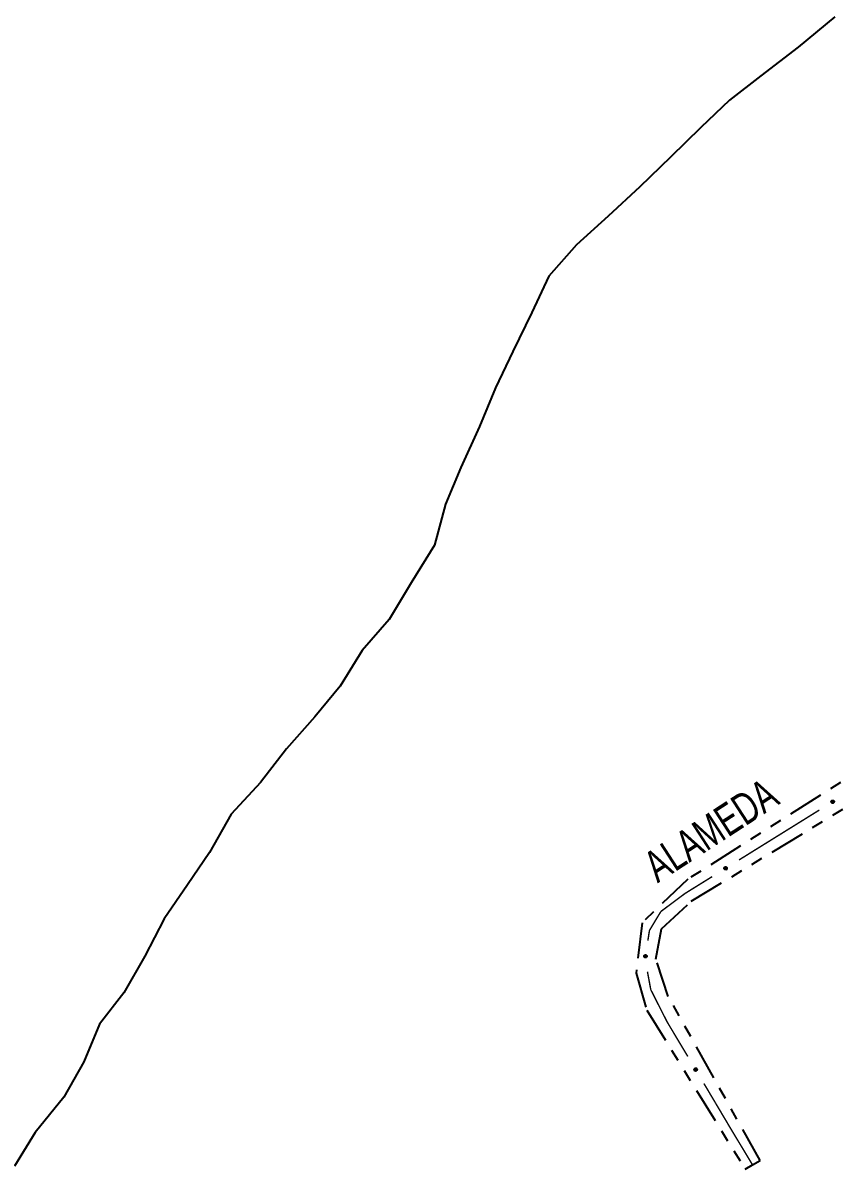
# Model space of a CAD drawing. Extents: x 209193 to 212081, y 4877574 to 4880493.
# Drawn here: x 210811.7 to 210915.4, y 4877992.2 to 4878137.5 of the extents above; entities that cross this region are included whole.
import ezdxf

# ---------------------------------------------------------------- set-up
doc = ezdxf.new("R2010")
doc.units = 0
doc.header["$LTSCALE"] = 1.5
doc.header["$MEASUREMENT"] = 0
doc.linetypes.add('TRACO_25', pattern=[8, 3, -1, 1, -1, 1, -1])
for name, color, linetype in [('HD-CURSO-PERENE', 170, 'CONTINUOUS'), ('SV-EIXO-RUA-N-PAV', 6, 'CONTINUOUS'), ('SV-RUA-NAO-PAV', 7, 'CONTINUOUS'), ('SV-TXT-RUA-N-PAV', 7, 'CONTINUOUS')]:
    doc.layers.add(name, color=color, linetype=linetype)
doc.styles.add('ARIAL', font='ARIAL.SHX')

msp = doc.modelspace()

# ---------------------------------------------------------------- linework, layer by layer
at = {"layer": 'HD-CURSO-PERENE', "linetype": 'Continuous'}
msp.add_polyline3d([(210914.756647, 4878138.289632, 5.793369), (210910.136714, 4878134.469453, 5.576937), (210905.366791, 4878130.829279, 5.232613), (210901.416853, 4878127.729132, 5.29164), (210897.766892, 4878124.278975, 5.29164), (210893.926929, 4878120.488803, 5.29164), (210890.00697, 4878116.728632, 5.271965), (210886.017015, 4878113.008462, 5.173586), (210881.987065, 4878109.398296, 5.144073), (210878.497082, 4878105.39812, 5.134235), (210876.30703, 4878100.787933, 4.937478), (210873.886978, 4878095.847733, 4.92764), (210871.716926, 4878091.227546, 4.868613), (210869.666861, 4878086.34735, 4.868613), (210867.296799, 4878081.14714, 4.760397), (210865.346738, 4878076.506955, 4.750559), (210863.986637, 4878071.306754, 4.721046), (210861.016611, 4878066.536554, 4.622668), (210858.206583, 4878061.87636, 4.563641), (210854.786598, 4878057.926187, 4.543965), (210852.006573, 4878053.415999, 4.534127), (210848.786583, 4878049.515829, 4.534127), (210845.176603, 4878045.46565, 4.534127), (210841.896604, 4878041.205466, 4.465262), (210838.16663, 4878037.185288, 4.376722), (210835.426593, 4878032.335087, 4.101263), (210832.61658, 4878028.194912, 3.894668), (210829.666567, 4878023.88473, 3.550344), (210827.206523, 4878019.184538, 3.530668), (210824.52649, 4878014.534345, 3.530668), (210821.456491, 4878010.554174, 3.530668), (210819.456428, 4878005.783983, 3.530668), (210816.916393, 4878001.283797, 3.530668), (210813.266402, 4877996.783601, 3.530668), (210810.646378, 4877992.513423, 3.530668)], dxfattribs=at)
at = {"layer": 'SV-EIXO-RUA-N-PAV'}
for points in [[(210914.327589, 4878038.766786), (210914.338452, 4878038.814473), (210914.357539, 4878038.853236), (210914.382764, 4878038.880985), (210914.411449, 4878038.899693), (210914.44295, 4878038.915527), (210914.478232, 4878038.924484), (210914.519594, 4878038.925751), (210914.567506, 4878038.91519), (210914.605931, 4878038.893027), (210914.634458, 4878038.869752), (210914.655688, 4878038.840964), (210914.670557, 4878038.810105), (210914.678649, 4878038.773148), (210914.679524, 4878038.73122), (210914.667738, 4878038.683299), (210914.648765, 4878038.645425), (210914.623661, 4878038.619226), (210914.594585, 4878038.598066), (210914.562231, 4878038.582286), (210914.527547, 4878038.573693), (210914.48533, 4878038.572888), (210914.438186, 4878038.585148), (210914.400195, 4878038.60364), (210914.373651, 4878038.628369), (210914.353463, 4878038.657464), (210914.337198, 4878038.688866), (210914.326717, 4878038.723958), (210914.327589, 4878038.766786)], [(210900.730698, 4878030.33161), (210900.741176, 4878030.379382), (210900.759951, 4878030.418298), (210900.784952, 4878030.446249), (210900.813484, 4878030.465187), (210900.844857, 4878030.481275), (210900.880066, 4878030.490516), (210900.921416, 4878030.492116), (210900.969412, 4878030.481941), (210901.008013, 4878030.460089), (210901.036727, 4878030.437044), (210901.058188, 4878030.408429), (210901.073306, 4878030.37769), (210901.081695, 4878030.340799), (210901.082908, 4878030.29888), (210901.071509, 4878030.250865), (210901.052841, 4878030.212839), (210901.027949, 4878030.186439), (210900.999045, 4878030.165046), (210900.966819, 4878030.149006), (210900.932205, 4878030.140134), (210900.889996, 4878030.138989), (210900.842755, 4878030.150868), (210900.804616, 4878030.169054), (210900.777873, 4878030.193568), (210900.757452, 4878030.222499), (210900.740934, 4878030.25377), (210900.730171, 4878030.288776), (210900.730698, 4878030.33161)], [(210890.608027, 4878019.034345), (210890.578594, 4878019.073406), (210890.561285, 4878019.112995), (210890.556352, 4878019.15017), (210890.560559, 4878019.184156), (210890.568779, 4878019.218442), (210890.584692, 4878019.25118), (210890.610403, 4878019.283604), (210890.649379, 4878019.313404), (210890.6911, 4878019.32847), (210890.727287, 4878019.335256), (210890.762979, 4878019.33291), (210890.796152, 4878019.324367), (210890.829612, 4878019.306712), (210890.862216, 4878019.280335), (210890.891233, 4878019.240419), (210890.907936, 4878019.20149), (210890.911763, 4878019.165408), (210890.909177, 4878019.12954), (210890.900366, 4878019.094638), (210890.884559, 4878019.062592), (210890.857943, 4878019.029812), (210890.818166, 4878019.001695), (210890.779529, 4878018.984592), (210890.74351, 4878018.980259), (210890.708256, 4878018.9836), (210890.673768, 4878018.991426), (210890.640192, 4878019.006053), (210890.608027, 4878019.034345)], [(210897.090758, 4878004.601849), (210897.043154, 4878004.61307), (210897.004536, 4878004.632448), (210896.976978, 4878004.657881), (210896.958486, 4878004.686706), (210896.942889, 4878004.718325), (210896.934197, 4878004.753673), (210896.933241, 4878004.795043), (210896.944162, 4878004.842875), (210896.966613, 4878004.881132), (210896.990102, 4878004.909483), (210897.019048, 4878004.930496), (210897.050018, 4878004.945133), (210897.087035, 4878004.952947), (210897.128968, 4878004.953507), (210897.1768, 4878004.941362), (210897.21453, 4878004.922104), (210897.240539, 4878004.896804), (210897.26148, 4878004.86757), (210897.277016, 4878004.835098), (210897.285348, 4878004.800351), (210897.285836, 4878004.758129), (210897.273223, 4878004.711078), (210897.254446, 4878004.673228), (210897.229518, 4878004.64687), (210897.200272, 4878004.626901), (210897.168748, 4878004.610872), (210897.133579, 4878004.600656), (210897.090758, 4878004.601849)]]:
    msp.add_lwpolyline(points, close=True, dxfattribs=at)
for points in [[(210914.326717, 4878038.723958), (210914.567506, 4878038.91519)], [(210914.327589, 4878038.766786), (210914.519594, 4878038.925751)], [(210914.328807, 4878038.744274), (210914.541519, 4878038.91703)], [(210914.334562, 4878038.792521), (210914.492817, 4878038.920909)], [(210914.33607, 4878038.708752), (210914.582575, 4878038.9021)], [(210914.338452, 4878038.814473), (210914.478232, 4878038.924484)], [(210914.349237, 4878038.836617), (210914.453545, 4878038.914556)], [(210914.357539, 4878038.853236), (210914.44295, 4878038.915527)], [(210914.337198, 4878038.688866), (210914.605931, 4878038.893027)], [(210914.347995, 4878038.676071), (210914.615018, 4878038.880324)], [(210914.353463, 4878038.657464), (210914.634458, 4878038.869752)], [(210914.366, 4878038.6439), (210914.644931, 4878038.852212)], [(210914.373651, 4878038.628369), (210914.655688, 4878038.840964)], [(210914.390287, 4878038.617154), (210914.660806, 4878038.823536)], [(210914.400195, 4878038.60364), (210914.670557, 4878038.810105)], [(210914.421565, 4878038.594668), (210914.67111, 4878038.788269)], [(210914.438186, 4878038.585148), (210914.678649, 4878038.773148)], [(210914.464241, 4878038.582322), (210914.676753, 4878038.750163)], [(210914.48533, 4878038.572888), (210914.679524, 4878038.73122)], [(210914.509903, 4878038.578188), (210914.667248, 4878038.702826)], [(210914.527547, 4878038.573693), (210914.667738, 4878038.683299)], [(210914.548265, 4878038.580791), (210914.653027, 4878038.660605)], [(210914.562231, 4878038.582286), (210914.648765, 4878038.645425)], [(210900.730171, 4878030.288776), (210900.969412, 4878030.481941)], [(210900.730698, 4878030.33161), (210900.921416, 4878030.492116)], [(210900.732097, 4878030.309108), (210900.943411, 4878030.483572)], [(210900.737463, 4878030.3574), (210900.894679, 4878030.487059)], [(210900.739646, 4878030.273646), (210900.984585, 4878030.468973)], [(210900.740934, 4878030.25377), (210901.008013, 4878030.460089)], [(210900.741176, 4878030.379382), (210900.880066, 4878030.490516)], [(210900.751783, 4878030.401613), (210900.855459, 4878030.48039)], [(210900.751834, 4878030.241062), (210901.017203, 4878030.447459)], [(210900.757452, 4878030.222499), (210901.036727, 4878030.437044)], [(210900.759951, 4878030.418298), (210900.844857, 4878030.481275)], [(210900.770098, 4878030.209037), (210901.047341, 4878030.419589)], [(210900.777873, 4878030.193568), (210901.058188, 4878030.408429)], [(210900.794599, 4878030.182487), (210901.063447, 4878030.391042)], [(210900.804616, 4878030.169054), (210901.073306, 4878030.37769)], [(210900.826058, 4878030.160254), (210901.074035, 4878030.35586)], [(210900.842755, 4878030.150868), (210901.081695, 4878030.340799)], [(210900.868831, 4878030.148253), (210901.079984, 4878030.3178)], [(210900.889996, 4878030.138989), (210901.082908, 4878030.29888)], [(210900.914525, 4878030.144487), (210901.070861, 4878030.270388)], [(210900.932205, 4878030.140134), (210901.071509, 4878030.250865)], [(210900.952864, 4878030.147398), (210901.056981, 4878030.228054)], [(210900.966819, 4878030.149006), (210901.052841, 4878030.212839)], [(210890.561285, 4878019.112995), (210890.568779, 4878019.218442)], [(210890.568629, 4878019.095931), (210890.576354, 4878019.225912)], [(210890.578594, 4878019.073406), (210890.584692, 4878019.25118)], [(210890.592859, 4878019.056273), (210890.596831, 4878019.260019)], [(210890.608027, 4878019.034345), (210890.610403, 4878019.283604)], [(210890.626015, 4878019.020754), (210890.63121, 4878019.294733)], [(210890.640192, 4878019.006053), (210890.649379, 4878019.313404)], [(210890.657844, 4878019.003392), (210890.669102, 4878019.316475)], [(210890.673768, 4878018.991426), (210890.6911, 4878019.32847)], [(210890.690509, 4878018.991424), (210890.706669, 4878019.32722)], [(210890.708256, 4878018.9836), (210890.727287, 4878019.335256)], [(210890.726707, 4878018.984431), (210890.747446, 4878019.331945)], [(210890.74351, 4878018.980259), (210890.762979, 4878019.33291)], [(210890.762811, 4878018.985738), (210890.779599, 4878019.325579)], [(210890.779529, 4878018.984592), (210890.796152, 4878019.324367)], [(210890.80017, 4878018.995135), (210890.813194, 4878019.310705)], [(210890.818166, 4878019.001695), (210890.829612, 4878019.306712)], [(210890.837131, 4878019.019782), (210890.845953, 4878019.290437)], [(210890.857943, 4878019.029812), (210890.862216, 4878019.280335)], [(210890.869744, 4878019.052008), (210890.875994, 4878019.25264)], [(210890.884559, 4878019.062592), (210890.891233, 4878019.240419)], [(210890.892499, 4878019.083001), (210890.899085, 4878019.214539)], [(210890.900366, 4878019.094638), (210890.907936, 4878019.20149)], [(210897.090758, 4878004.601849), (210896.933241, 4878004.795043)], [(210897.043154, 4878004.61307), (210896.934197, 4878004.753673)], [(210897.065077, 4878004.609015), (210896.937881, 4878004.768231)], [(210897.113279, 4878004.602898), (210896.942126, 4878004.816903)], [(210897.004536, 4878004.632448), (210896.942889, 4878004.718325)], [(210897.021092, 4878004.624022), (210896.943939, 4878004.728912)], [(210897.133579, 4878004.600656), (210896.944162, 4878004.842875)], [(210897.148854, 4878004.609894), (210896.957365, 4878004.857845)], [(210897.168748, 4878004.610872), (210896.966613, 4878004.881132)], [(210897.181624, 4878004.621573), (210896.979384, 4878004.890124)], [(210897.200272, 4878004.626901), (210896.990102, 4878004.909483)], [(210897.21393, 4878004.639336), (210897.00772, 4878004.919824)], [(210897.229518, 4878004.64687), (210897.019048, 4878004.930496)], [(210897.240858, 4878004.663421), (210897.036514, 4878004.935484)], [(210897.254446, 4878004.673228), (210897.050018, 4878004.945133)], [(210897.263578, 4878004.694529), (210897.071857, 4878004.945522)], [(210897.273223, 4878004.711078), (210897.087035, 4878004.952947)], [(210897.276244, 4878004.737111), (210897.110005, 4878004.950879)], [(210897.285836, 4878004.758129), (210897.128968, 4878004.953507)], [(210897.280721, 4878004.782741), (210897.157269, 4878004.941018)], [(210897.285348, 4878004.800351), (210897.1768, 4878004.941362)], [(210897.278407, 4878004.821121), (210897.199382, 4878004.926481)], [(210897.277016, 4878004.835098), (210897.21453, 4878004.922104)]]:
    msp.add_lwpolyline(points, dxfattribs=at)
at = {"layer": 'SV-EIXO-RUA-N-PAV', "const_width": 0.18}
for points in [[(210903.423264, 4878031.872633), (210912.8049, 4878037.698327)], [(210902.610296, 4878031.368237), (210903.423264, 4878031.872633)], [(210895.770767, 4878027.124734), (210899.211352, 4878029.259403)], [(210892.698597, 4878024.83457), (210895.00831, 4878026.556357)], [(210895.00831, 4878026.556357), (210895.770767, 4878027.124734)], [(210891.246298, 4878022.432692), (210892.636949, 4878024.732614)], [(210892.636949, 4878024.732614), (210892.698597, 4878024.83457)], [(210891.045238, 4878021.135852), (210891.198446, 4878022.124046)], [(210891.198446, 4878022.124046), (210891.246298, 4878022.432692)], [(210891.413871, 4878014.919839), (210890.992006, 4878017.191417)], [(210891.725626, 4878014.304754), (210891.413871, 4878014.919839)], [(210893.480604, 4878010.842231), (210891.725626, 4878014.304754)], [(210893.541306, 4878010.740904), (210893.480604, 4878010.842231)], [(210896.110877, 4878006.451697), (210893.541306, 4878010.740904)], [(210901.524104, 4877997.35261), (210898.159911, 4878003.016379)], [(210901.736923, 4877996.99933), (210901.524104, 4877997.35261)], [(210904.316986, 4877992.716426), (210901.736923, 4877996.99933)]]:
    msp.add_lwpolyline(points, dxfattribs=at)
at = {"layer": 'SV-RUA-NAO-PAV', "linetype": 'TRACO_25'}
msp.add_polyline3d([(210933.26339, 4878052.386669, 10.643419), (210896.114138, 4878028.935492, 10.19088), (210890.3042, 4878023.39524, 9.944934), (210889.55404, 4878017.025002, 9.807204), (210890.903849, 4878012.334843, 9.817042), (210903.392769, 4877992.164218, 8.902123), (210904.306384, 4877992.695991, 8.902123), (210905.282728, 4877993.264275, 8.902123), (210893.633794, 4878014.044929, 9.68915), (210892.043996, 4878018.805088, 9.915421), (210892.754082, 4878022.615233, 9.836718), (210896.554038, 4878026.125394, 9.915421), (210937.73318, 4878051.156663, 10.397474)], dxfattribs=at)

# ---------------------------------------------------------------- texts
at = {"layer": 'SV-TXT-RUA-N-PAV', "style": 'ARIAL', "width": 0.7}
msp.add_text('ALAMEDA', height=4, rotation=33, dxfattribs=at).set_placement((210892.281676, 4878028.391316))

doc.saveas('drawing.dxf')
